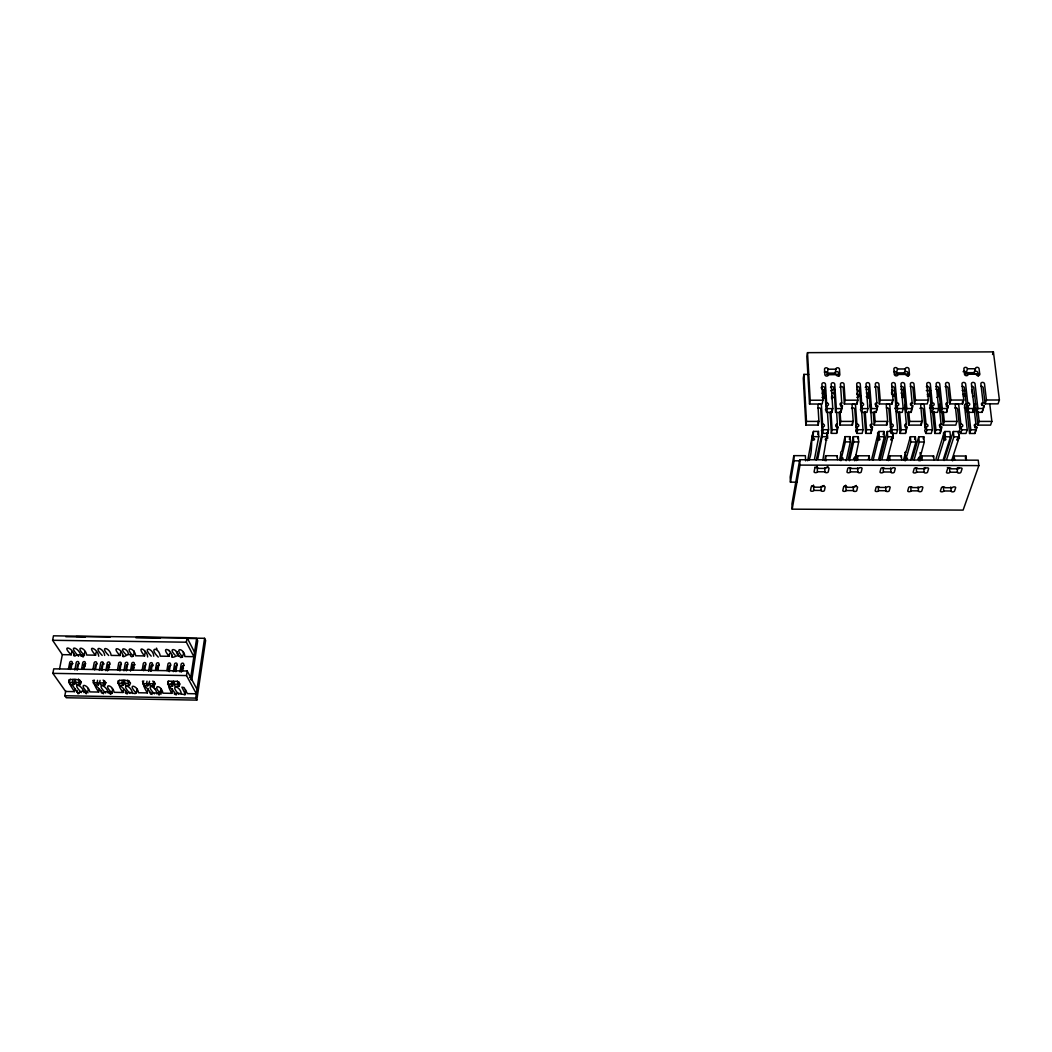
<?xml version="1.0" encoding="UTF-8"?>
<svg xmlns="http://www.w3.org/2000/svg" width="1052" height="1052" viewBox="0 0 1052 1052"><rect width="100%" height="100%" fill="white"/><g stroke="black" fill="none" stroke-linecap="round" stroke-linejoin="round"><path stroke-width="1.5" d="M183.048 651.832C184.744 652.805 181.562 660.314 179.813 656.553C178.367 653.147 170.424 660.945 171.923 654.936M149.897 692.676L150.686 694.136L152.356 693.005L157.905 693.097L159.444 694.228L161.14 688.573M103.425 693.807C100.716 690.125 89.328 677.764 98.664 692.058L89.854 691.9C87.803 683.366 76.993 682.84 88.026 692.821M77.125 690.559C75.783 696.24 84.015 688.153 84.883 692.137C86.238 694.938 89.328 690.007 87.987 688.521M101.4 690.704C99.73 696.805 108.264 688.666 109.171 692.676C110.868 695.346 113.484 690.02 112.275 688.666M65.75 690.94L64.829 695.74L66.263 697.752L196.816 700.119L195.711 698.094L204.575 638.301L136.287 637.341M196.816 700.119L205.627 640.444L204.575 638.301M186.125 638.406L196.606 638.551L190.714 677.567L189.584 677.541M184.468 694.859L185.454 694.544L181.917 687.166L184.047 687.561L187.427 693.623L196.356 693.781L186.506 675.568L187.203 671.005L53.757 668.848L52.876 673.359L65.645 691.48L74.442 691.624L74.994 688.666M185.507 689.665C186.454 698.423 180.891 692.137 176.828 693.439C176.591 695.254 173.527 694.675 174.408 692.834M181.417 672.096L182.351 666.205L184.192 665.351M182.627 657.013C173.015 646.664 184.376 647.979 184.876 656.527L193.87 656.672L186.362 642.207L187.059 637.696L53.481 635.816L52.6 640.287L62.344 654.66L71.194 654.791L71.746 651.846M177.354 681.131A1.328 1.144 -28.4 0 0 178.432 681.893L180.01 683.997L178.945 686.298L175.145 686.233L173.961 684.142L174.356 681.643M182.68 670.86L183.679 664.325A1.315 1.131 -27.5 0 0 182.601 663.141A1.315 1.131 -27.5 0 0 181.154 664.285L179.971 671.886M175.908 671.663L177.065 664.22A1.315 1.131 -27.8 0 0 175.986 663.036A1.315 1.131 -27.8 0 0 174.54 664.18L173.37 671.623M178.853 681.906L177.788 684.208L178.945 686.298M179.221 683.34L177.472 681.394L168.754 681.196A1.328 1.144 -28.8 0 1 167.689 681.709L168.793 686.128L172.594 686.193L171.423 684.102L171.818 681.591M172.594 686.193L173.383 681.196M174.934 671.255L175.763 666.1L177.144 665.166M161.456 691.138L160.982 694.11C150.962 684.194 161.535 684.536 162.915 693.189L171.818 693.347L172.515 688.876M166.9 670.597L167.939 664.075A1.315 1.131 -28 0 1 169.385 662.931A1.315 1.131 -28 0 1 170.463 664.114L169.267 671.715M158.273 657.132C147.819 646.638 159.154 647.111 160.22 656.159L169.175 656.29L169.648 653.331M168.346 671.084L169.175 665.995L171.016 665.14M155.512 669.585L156.432 663.904A1.315 1.118 -28.4 0 1 157.879 662.747A1.315 1.118 -28.4 0 1 158.957 663.943L157.905 670.453M154 681.486L152.908 683.787L154.144 685.878L155.223 683.576L153.566 681.472A1.328 1.131 -29.2 0 1 152.737 681.117M157.024 669.808L157.695 665.811L159.312 664.903M158.418 665.022L157.945 667.954L156.077 667.928M143.822 680.96A1.328 1.131 -29.6 0 1 142.862 681.302L142.756 683.616L144.019 685.694L147.806 685.759L148.227 683.274M150.265 670.86L151.133 665.706L152.974 664.864M136.05 692.821C126.437 683.103 137.628 685.089 138.483 692.755L147.359 692.913L148.095 688.455M154.144 685.878L150.344 685.812L149.108 683.721L149.516 681.223M151.146 671.268L152.369 663.838A1.315 1.118 -28.6 0 0 151.304 662.642A1.315 1.118 -28.6 0 0 149.844 663.799L148.621 671.215M144.834 669.414L145.781 663.733A1.315 1.118 -28.8 0 0 144.716 662.536A1.315 1.118 -28.8 0 0 143.269 663.694L142.178 670.203M147.806 685.759L146.57 683.682L146.978 681.183M808.738 374.38L803.899 374.394L803.281 378.155L805.832 425.061L818.219 425.074L818.903 421.405L817.969 405.572A1.749 1.407 6.4 0 1 819.626 404.152A1.749 1.407 6.4 0 1 821.454 405.572L822.572 424.022L821.862 427.677L820.757 409.267A1.736 1.407 6.5 0 0 818.009 408.084M980.898 386.294A1.828 1.433 11 0 1 983.199 387.715L985.119 403.863L998.046 403.85L999.4 399.997L993.417 351.881L807.515 352.657L806.858 356.575L809.527 404.034L822.177 404.034L822.888 400.22L821.914 384.19A1.775 1.433 6.1 0 1 823.598 382.757A1.775 1.433 6.1 0 1 825.465 384.19L826.622 402.863L825.899 406.664L824.742 388.03A1.775 1.42 6.2 0 0 822.888 386.61A1.775 1.42 6.2 0 0 821.204 388.043M136.694 688.534C137.483 697.884 132.157 691.006 127.936 692.676C127.226 694.872 124.123 693.058 125.701 691.138M133.433 656.264C122.966 645.915 134.827 647.296 135.629 655.777L144.558 655.922L145.308 651.477M143.69 670.689L144.558 665.6L145.728 664.68M805.635 460.829L805.359 455.674L793.8 455.647L790.17 477.056L790.42 482.145L796.851 482.171M130.501 671.084L131.789 663.51A1.315 1.118 -29.1 0 1 133.249 662.365A1.315 1.118 -29.1 0 1 134.314 663.549L133.209 670.058M129.212 681.065L128.12 683.366L129.409 685.444L130.501 683.156L128.791 681.065A1.328 1.131 -30 0 1 127.713 680.065M132.421 669.414L133.223 665.206L135.169 664.693M790.42 482.145L794.063 460.802L793.8 455.647M119.428 680.157A1.328 1.131 -30.3 0 1 118.126 680.881L118.008 683.195L119.323 685.273L123.097 685.339L121.795 683.261L122.229 680.762M123.952 670.821L125.227 663.404A1.315 1.118 -29.3 0 1 126.687 662.26A1.315 1.118 -29.3 0 1 127.739 663.444L126.464 670.86M123.097 685.339L123.965 680.368M125.661 670.453L126.516 665.535A1.315 1.118 -29.4 0 1 127.739 664.404M129.409 685.444L125.622 685.378L124.32 683.3L124.754 680.802M112.262 693.255C101.518 683.129 112.498 683.905 114.129 692.334L122.979 692.492L123.478 689.52M119.126 670.282L119.967 665.429A1.315 1.118 -29.6 0 1 121.427 664.285M119.862 670.913L121.177 663.339A1.315 1.118 -29.5 0 0 120.125 662.155A1.315 1.118 -29.5 0 0 118.666 663.299L117.535 669.808M122.676 654.752C121.651 660.63 130.054 650.701 130.606 656.027C132.828 659.117 135.208 652.214 133.788 650.662M118.968 683.248L119.323 685.273M108.698 655.488C98.441 645.165 110.342 647.467 111.117 655.409L120.02 655.541L120.809 651.109M799.717 459.75L791.932 503.961L792.182 509.168L963.106 510.102L978.86 465.602L978.242 460.184L799.717 459.75L799.993 465.102L792.182 509.168M805.832 425.061L806.476 421.405L803.899 374.394M809.527 404.034L810.198 400.233L807.515 352.657M103.135 680.092A1.328 1.118 -30.7 0 0 104.095 680.644L105.871 682.735L104.766 685.023L100.992 684.957L99.624 682.879L100.071 680.381M108.58 669.664L109.737 663.168A1.315 1.118 -29.8 0 0 108.698 661.971A1.315 1.118 -29.8 0 0 107.238 663.128L105.884 670.689M98.664 692.058L99.204 689.086M104.516 680.644L103.412 682.945L99.624 682.879M107.554 670.9L108.566 665.245A1.315 1.105 -29.9 0 1 110.026 664.101M94.417 680.131A1.328 1.118 -30.9 0 1 93.457 680.46L93.326 682.774L94.706 684.852L98.467 684.918L97.1 682.84L97.547 680.342M99.348 670.426L100.69 663.023A1.315 1.105 -30 0 1 102.149 661.879A1.315 1.105 -30 0 1 103.201 663.062L101.86 670.466M98.467 684.918L98.914 682.432M101.15 670.058L102.044 665.14A1.315 1.105 -30.1 0 1 103.727 664.022M92.957 669.401L94.154 662.918A1.315 1.105 -30.2 0 1 95.614 661.774A1.315 1.105 -30.2 0 1 96.652 662.957L95.627 668.625M84.541 655.514C73.666 645.06 85.317 646.664 86.698 655.028L95.574 655.172L96.113 652.214M94.627 669.887L95.522 665.035A1.315 1.105 -30.2 0 1 97.205 663.917M809.054 460.04C812.933 451.098 810.408 439.775 813.459 431.412L818.456 431.425L818.758 436.672L814.55 458.777M807.686 460.737L812.42 434.989M78.453 679.027A1.328 1.118 -31.3 0 0 79.479 680.223L78.768 682.524L75.008 682.459L75.468 679.973M83.45 668.612L84.147 664.851A1.315 1.105 -30.5 0 1 85.83 663.733M79.899 680.236L81.32 682.314L80.189 684.602L76.428 684.536L75.008 682.459M84.042 669.256L85.251 662.773A1.315 1.105 -30.5 0 0 84.213 661.59A1.315 1.105 -30.5 0 0 82.753 662.734L81.701 668.401M70.3 679.105A1.328 1.118 -31.5 0 1 68.88 680.052L68.722 682.353L70.155 684.431L73.916 684.497L74.85 679.539M76.717 669.664L77.638 664.746A1.315 1.105 -30.7 0 1 79.321 663.628M77.335 670.058L78.729 662.668A1.315 1.105 -30.6 0 0 77.69 661.498A1.315 1.105 -30.6 0 0 76.231 662.628L74.837 670.019M84.817 651.675L84.199 655.001A1.315 1.105 -30.2 0 1 82.74 656.132A1.315 1.105 -30.2 0 1 81.701 654.962L76.165 654.87A1.315 1.091 -30.4 0 1 74.705 656.014A1.315 1.091 -30.4 0 1 73.679 654.831L73.89 653.726M825.241 394.513L823.322 394.513L824.018 390.779A1.736 1.394 6.2 0 0 822.204 389.385M827.332 373.092L828.069 369.213A1.775 1.42 5.9 0 0 826.201 367.792A1.775 1.42 5.9 0 0 824.531 369.226L824.873 374.657A1.775 1.42 6 0 0 826.727 376.077A1.775 1.42 6 0 0 828.411 374.643L836.287 374.617A1.775 1.42 6.4 0 0 838.155 376.051A1.775 1.42 6.4 0 0 839.825 374.617L839.457 369.173A1.775 1.42 6.3 0 0 837.589 367.766A1.775 1.42 6.3 0 0 835.919 369.186L835.17 373.065L827.332 373.092A1.762 1.407 6 0 0 824.268 372.092M823.887 398.629L824.36 396.157L826.28 396.144M69.879 682.235L70.155 684.431M73.916 684.497L72.483 682.419L72.956 679.934M817.851 434.581L818.456 431.425M68.472 669.006L69.708 662.536A1.315 1.105 -30.8 0 1 71.181 661.392A1.315 1.105 -30.8 0 1 72.207 662.576L71.128 668.23M70.024 668.52L70.944 663.72M70.208 669.493L71.141 664.654A1.315 1.105 -30.9 0 1 73.048 663.602M827.437 411.569L828.568 429.716L827.845 433.358L822.598 433.358L821.454 430.544L822.743 426.888A1.762 1.433 6.9 0 0 824.413 425.455A1.762 1.433 6.9 0 0 822.572 424.022M862.114 407.058A1.802 1.447 7.9 0 0 860.812 406.637L861.667 402.824L860.273 384.112A1.788 1.433 7.3 0 0 858.379 382.678A1.788 1.433 7.3 0 0 856.696 384.112L857.88 400.168L857.038 403.994L844.348 404.007L845.137 400.194L844.033 384.138A1.788 1.433 6.7 0 0 842.152 382.718A1.788 1.433 6.7 0 0 840.469 384.151L841.731 402.837A1.802 1.447 7.2 0 0 840.048 404.297A1.802 1.447 7.2 0 0 841.929 405.756L840.942 412.397L835.577 412.41L836.34 408.61L834.736 384.164A1.788 1.433 6.4 0 0 832.868 382.731A1.788 1.433 6.4 0 0 831.185 384.177L832.763 408.61L832 412.41L826.648 412.41L825.478 409.57L826.806 405.77A1.802 1.447 6.6 0 0 828.503 404.31A1.802 1.447 6.6 0 0 826.622 402.863M816.247 460.197L822.414 431.425M822.598 433.358L823.295 429.703L822.151 426.888M826.648 412.41L827.385 408.61L826.214 405.77M817.825 458.777L822.099 436.672L821.783 431.425M59.583 668.835L62.252 655.094M831.593 398.616L831.593 396.144M822.835 460.079L826.622 437.619M826.78 440.236A1.683 0.894 -4.5 0 1 825.294 439.341A1.683 0.894 -4.5 0 1 827.135 438.434L826.872 432.74M824.663 460.5L825.623 455.713L837.234 455.74L837.484 459.619M836.616 412.45L837.379 424.022A1.762 1.433 7.5 0 0 835.722 425.455A1.762 1.433 7.5 0 0 837.563 426.902L836.603 433.358L831.343 433.358L832.079 429.716L830.935 411.556M837.379 424.022L836.629 427.691L836.471 425.363M840.956 406.651L841.731 402.837M836.603 433.358L838.155 426.902M840.942 412.397L842.534 405.756M856.749 427.796A1.762 1.433 8.2 0 0 856.091 427.691L856.907 424.022L855.565 405.546A1.762 1.407 7.6 0 0 853.724 404.126A1.762 1.407 7.6 0 0 852.081 405.546L853.211 421.405L852.396 425.074L839.956 425.074L840.719 421.405L840.048 411.477M836.984 456.936L837.234 455.74M840.877 460.75L840.666 452.413L841.942 450.716L844.98 436.659L849.977 436.672L850.332 441.906L846.163 460.723M839.641 459.763L840.837 454.162M844.98 436.659L845.335 441.906L841.561 457.607A1.657 0.868 -4.5 0 1 843.007 458.475A1.657 0.868 -4.5 0 1 841.179 459.343M860.049 394.447L857.156 394.461L857.972 390.713A1.749 1.394 7.3 0 0 856.775 389.411M849.372 439.368L849.977 436.672M848.32 458.935L853.303 436.672L858.301 436.672L858.682 441.919L855.434 457.646A1.657 0.855 -4.8 0 0 853.593 458.501A1.657 0.855 -4.8 0 0 855.039 459.382L854.711 460.776M861.654 411.542L863.008 429.729L862.167 433.385L856.893 433.385L855.71 430.57L857.117 426.915A1.775 1.433 8.1 0 0 858.774 425.468A1.775 1.433 8.1 0 0 856.907 424.022M876.776 409.675L876 412.384L870.609 412.384L871.503 408.584L869.583 384.085A1.788 1.433 7.6 0 0 867.69 382.652A1.788 1.433 7.6 0 0 866.02 384.098L867.9 408.584L867.019 412.384L861.641 412.397L860.431 409.544L861.89 405.743A1.802 1.447 7.8 0 0 863.574 404.284A1.802 1.447 7.8 0 0 861.667 402.824M849.437 460.737L853.672 441.919L853.303 436.672M856.893 433.385L857.722 429.729L856.538 426.915M861.641 412.397L862.495 408.597L861.286 405.743M857.827 438.763L858.301 436.672M856.459 460.579L857.577 455.779L869.228 455.805L869.531 459.698M870.885 412.437L871.792 424.035A1.775 1.433 8.6 0 0 870.135 425.468A1.775 1.433 8.6 0 0 872.016 426.915L870.964 433.398L865.678 433.385L866.546 429.729L865.165 411.542M871.792 424.035L870.911 427.704L870.727 425.376M896.883 406.848A1.815 1.447 9 0 0 895.883 406.611L896.869 402.784L895.226 384.033A1.802 1.433 8.4 0 0 893.306 382.599A1.802 1.433 8.4 0 0 891.649 384.033L893.03 400.128L892.07 403.955L879.314 403.968L880.235 400.141L878.92 384.059A1.802 1.433 7.9 0 0 877.013 382.626A1.802 1.433 7.9 0 0 875.343 384.072L876.855 402.811L875.935 406.624L875.751 404.27M870.964 433.398L872.595 426.915M876 412.384L877.736 406.309L877.079 405.73A1.815 1.447 8.3 0 1 875.172 404.27A1.815 1.447 8.3 0 1 876.855 402.811M876.763 409.53L877.684 405.717M891.438 427.94A1.775 1.433 9.3 0 0 890.465 427.704L891.399 424.035L889.834 405.507A1.762 1.42 8.7 0 0 887.954 404.086A1.762 1.42 8.7 0 0 886.323 405.507L887.651 421.405L886.718 425.087L874.225 425.087L875.106 421.405L874.317 411.463M868.347 459.422L869.228 455.805M873.107 460.197L878.052 440.301L877.605 432.872L878.88 431.465L883.93 431.465L884.364 436.738L878.736 458.922M871.819 458.593L877.631 435.055M891.438 393.159L892.07 390.66A1.762 1.394 8.4 0 0 891.596 389.766M896.501 372.881L897.474 368.989A1.788 1.42 8.1 0 0 895.568 367.569A1.788 1.42 8.1 0 0 893.911 369.002L894.384 374.459A1.802 1.42 8.2 0 0 896.304 375.88A1.802 1.42 8.2 0 0 897.961 374.446L905.903 374.433A1.802 1.42 8.6 0 0 907.823 375.853A1.802 1.42 8.6 0 0 909.48 374.42L908.967 368.95A1.802 1.42 8.5 0 0 907.061 367.529A1.802 1.42 8.5 0 0 905.404 368.963L904.404 372.868L896.501 372.881A1.788 1.407 8.2 0 0 893.648 371.711M883.128 434.634L883.93 431.465M879.919 460.355L887.283 431.465L891.702 431.478M882.036 458.935L887.73 436.738L887.283 431.465M896.015 411.529L897.593 429.755L896.633 433.411L891.333 433.411L890.11 430.584L891.649 426.928A1.775 1.433 9.3 0 0 893.293 425.481A1.775 1.433 9.3 0 0 891.399 424.035M911.571 409.517L911.203 412.371L905.798 412.371L906.824 408.557L904.588 384.006A1.802 1.433 8.7 0 0 902.669 382.573A1.802 1.433 8.7 0 0 900.999 384.019L903.195 408.557L902.195 412.371L896.791 412.371L895.541 409.517L897.119 405.704A1.815 1.447 8.9 0 0 898.803 404.244A1.815 1.447 8.9 0 0 896.869 402.784M891.333 433.411L892.28 429.742L891.057 426.928M896.791 412.371L897.777 408.57L896.514 405.704M892.898 432.885L892.688 438.513A1.71 0.894 -5.8 0 0 890.781 439.42A1.71 0.894 -5.8 0 0 892.214 440.328L887.007 460.237M893.253 438.513L892.451 432.793M888.388 460.658L889.65 455.858L901.354 455.884L901.696 459.777M906.206 430.676L905.47 433.424L900.157 433.411L901.143 429.755L899.539 411.529M905.351 427.717L906.337 424.035L904.667 405.493A1.775 1.42 9.3 0 1 905.364 404.31M911.427 405.322L912.11 402.771L910.374 383.993A1.815 1.433 8.9 0 1 912.031 382.547A1.815 1.433 8.9 0 1 913.964 383.993L915.477 400.102L914.425 403.942L927.233 403.929L928.337 400.089L926.746 383.954A1.815 1.433 9.4 0 1 928.39 382.507A1.815 1.433 9.4 0 1 930.336 383.954L932.217 402.745L931.112 406.572A1.828 1.447 10.1 0 1 932.69 407.242M905.47 433.424L906.6 426.928A1.788 1.433 9.8 0 1 904.707 425.481A1.788 1.433 9.8 0 1 906.337 424.035M911.203 412.371L912.386 405.691A1.828 1.447 9.4 0 1 910.44 404.231A1.828 1.447 9.4 0 1 912.11 402.771M926.273 428.151A1.788 1.433 10.4 0 0 924.971 427.73L926.049 424.048L924.235 405.48A1.775 1.42 9.7 0 0 922.341 404.06A1.775 1.42 9.7 0 0 920.71 405.48L922.236 421.418L921.184 425.1L908.639 425.1L909.651 421.418L908.731 411.437M901.025 457.094L901.354 455.884M905.154 460.907L905.548 459.5A1.683 0.855 -5.7 0 0 907.442 458.633A1.683 0.855 -5.7 0 0 906.035 457.752L905.022 452.544L906.416 450.835L910.348 436.725L915.385 436.738L915.871 441.998L910.808 459.711M903.523 459.921L905.088 454.293L905.548 459.5M905.483 457.752L906.877 456.055L910.822 441.985L910.348 436.725M914.609 439.447L915.385 436.738M912.334 459.093L918.738 436.738L923.774 436.738L924.287 442.011L920.027 457.791A1.683 0.855 -6 0 0 918.107 458.659A1.683 0.855 -6 0 0 919.514 459.54L919.093 460.947M914.122 459.724L919.238 441.998L918.738 436.738M931.546 404.047A1.775 1.42 10 0 0 929.929 405.467L932.335 429.768L931.244 433.437L925.918 433.437L924.669 430.61L926.325 426.941A1.788 1.433 10.4 0 0 927.956 425.495A1.788 1.433 10.4 0 0 926.049 424.048M947.3 409.78L946.563 412.358L941.132 412.358L942.29 408.531L939.738 383.927A1.815 1.433 9.7 0 0 937.792 382.494A1.815 1.433 9.7 0 0 936.135 383.941L938.647 408.531L937.516 412.358L932.085 412.358L930.796 409.504L932.506 405.678A1.828 1.447 10 0 0 934.176 404.205A1.828 1.447 10 0 0 932.217 402.745M923.169 438.842L923.774 436.738M925.918 433.437L926.996 429.768L925.734 426.941M932.085 412.358L933.203 408.544L931.901 405.678M920.434 460.75L921.854 455.924L933.597 455.95L933.992 459.855M940.225 430.623L940.869 431.202L940.12 433.45L934.794 433.45L935.899 429.768L934.058 411.503M939.923 427.73L941.053 424.048L939.147 405.467A1.788 1.42 10.3 0 1 941.08 404.06M946.366 406.559L947.536 402.732L945.551 383.914A1.815 1.433 9.9 0 1 947.194 382.468A1.815 1.433 9.9 0 1 949.154 383.914L950.876 400.062L949.693 403.902L962.567 403.889L963.79 400.036L961.988 383.875A1.828 1.433 10.4 0 1 963.632 382.428A1.828 1.433 10.4 0 1 965.604 383.875L967.722 402.706L966.486 406.545A1.828 1.447 11.1 0 1 967.169 406.651M940.12 433.45L941.343 426.941A1.802 1.433 10.8 0 1 939.41 425.495A1.802 1.433 10.8 0 1 941.053 424.048M946.563 412.358L947.839 405.664A1.828 1.447 10.4 0 1 945.866 404.192A1.828 1.447 10.4 0 1 947.536 402.732M933.229 457.16L933.597 455.95M960.949 428.164A1.802 1.433 11.4 0 0 959.634 427.743L960.831 424.048L958.793 405.441A1.788 1.42 10.7 0 0 956.873 404.021A1.788 1.42 10.7 0 0 955.255 405.454L956.978 421.418L955.808 425.113L943.197 425.1L944.328 421.418L943.289 411.424M937.674 460.355L943.907 440.38L943.473 432.924L944.854 431.504L949.93 431.517L950.495 436.804L943.434 459.08M936.043 458.751L943.368 435.107A1.723 0.894 -6.8 0 0 944.328 434.963M966.262 372.684L967.498 368.765A1.815 1.42 10.1 0 0 965.526 367.345A1.815 1.42 10.1 0 0 963.895 368.779L964.513 374.262A1.815 1.42 10.2 0 0 966.486 375.695A1.815 1.42 10.2 0 0 968.116 374.249L976.124 374.223A1.828 1.42 10.5 0 0 978.097 375.656A1.828 1.42 10.5 0 0 979.741 374.223L979.083 368.739A1.815 1.42 10.4 0 0 977.111 367.306A1.815 1.42 10.4 0 0 975.48 368.739L974.231 372.658L966.262 372.684A1.815 1.42 10.1 0 0 963.093 371.685M944.104 460.513L953.322 431.517L958.411 431.517L958.214 433.306M946.747 459.093L953.888 436.804L953.322 431.517M966.117 404.007A1.788 1.42 11 0 0 964.5 405.441L967.222 429.795L965.999 433.463L960.66 433.463L959.358 430.636L961.147 426.954A1.802 1.433 11.4 0 0 962.777 425.508A1.802 1.433 11.4 0 0 960.831 424.048M985.119 403.863L986.434 400.01L984.501 383.835A1.828 1.433 10.9 0 0 982.515 382.389A1.828 1.433 10.9 0 0 980.872 383.835L983.107 402.692A1.841 1.447 11.4 0 0 981.45 404.165A1.841 1.447 11.4 0 0 983.449 405.625L984.133 406.217L982.081 412.331L976.624 412.331L977.913 408.505L975.046 383.848A1.828 1.433 10.6 0 0 973.061 382.402A1.828 1.433 10.6 0 0 971.43 383.862L974.257 408.505L972.995 412.345L967.538 412.345L966.209 409.478L968.05 405.638A1.841 1.447 11 0 0 969.707 404.178A1.841 1.447 11 0 0 967.722 402.706M951.692 460.395L958.188 440.407L957.912 437.763M964.276 407.847A1.788 1.407 11 0 1 966.841 409.175L969.563 433.477L974.915 433.477L975.598 430.794M974.915 433.477L976.9 427.533L976.23 426.954A1.815 1.433 11.8 0 1 974.283 425.508A1.815 1.433 11.8 0 1 975.901 424.061L973.757 405.428A1.788 1.42 11.2 0 1 975.691 404.021M982.081 412.331L984.054 405.625M960.66 433.463L961.857 429.795L960.555 426.954M967.538 412.345L968.787 408.518L967.446 405.638M958.188 440.407A1.736 0.894 -7 0 1 956.794 439.499A1.736 0.894 -7 0 1 958.78 438.592L959.463 438.224L958.411 431.517M952.612 460.829L954.19 456.003L965.986 456.029L966.407 459.934M992.549 354.524L993.417 351.881M969.563 433.477L970.799 429.795L968.734 411.49M974.652 427.743L975.901 424.061M982.239 405.257L983.107 402.692M965.263 458.146L965.986 456.029M975.585 430.649L976.835 426.954M989.787 404.126L991.865 421.418L990.563 425.126L977.913 425.113L979.162 421.418L978.005 411.411M132.065 667.967L134.275 667.573M813.459 431.412L813.051 438.421A1.67 0.894 -4.2 0 1 814.55 439.328A1.67 0.894 -4.2 0 1 812.723 440.223M878.88 431.465L879.314 436.725L878.499 438.5A1.696 0.894 -5.5 0 1 879.945 439.407A1.696 0.894 -5.5 0 1 878.052 440.301M950.495 436.804L945.406 436.79L944.472 438.579A1.723 0.894 -6.7 0 1 945.879 439.486A1.723 0.894 -6.7 0 1 943.907 440.38M83.621 667.494L82.595 667.902M179.353 684.405L179.366 683.603M80.452 682.801L80.452 681.657M112.051 693.255L111.367 693.755M828.069 369.213L835.919 369.186M897.474 368.989L905.404 368.963M967.498 368.765L975.48 368.739M826.451 374.341L839.378 374.302M894.502 374.144L909.165 374.104M964.776 373.947L979.557 373.907M824.018 390.779L825.465 390.779M830.764 390.765L831.724 390.765A1.736 1.394 6.6 0 1 834.749 389.871M857.972 390.713L859.905 390.713M892.07 390.66L894.489 390.647M926.299 390.594L930.691 390.581M962.146 390.529L965.092 390.529M891.609 394.408L895.962 394.395M927.193 394.342L930.586 394.342M962.922 394.29L965.355 394.29M861.272 396.091L858.366 396.104A1.749 1.407 7.5 0 1 856.893 397.511M892.53 396.052L895.936 396.039M927.325 395.999L930.257 395.999M963.251 395.947L966.183 395.947M810.198 400.233L822.888 400.22M845.137 400.194L857.88 400.168M880.235 400.141L893.03 400.128M915.477 400.102L928.337 400.089M950.876 400.062L963.79 400.036M986.434 400.01L999.4 399.997M827.385 408.61L832.763 408.61M836.34 408.61L841.731 408.61M862.495 408.597L867.9 408.584M871.503 408.584L876.908 408.584M897.777 408.57L903.195 408.557M906.824 408.557L912.242 408.557L912.991 405.691M933.203 408.544L938.647 408.531M942.29 408.531L947.734 408.531L948.444 405.664M968.787 408.518L974.257 408.505M977.913 408.505L983.383 408.505M966.209 409.478L966.814 409.478A1.828 1.447 11.1 0 0 967.472 409.373M806.476 421.405L818.903 421.405M840.719 421.405L853.211 421.405M875.106 421.405L887.651 421.405M909.651 421.418L922.236 421.418M944.328 421.418L956.978 421.418M979.162 421.418L991.865 421.418M823.295 429.703L828.568 429.716M832.079 429.716L837.366 429.716M857.722 429.729L863.008 429.729M866.546 429.729L871.845 429.729M892.28 429.742L897.593 429.755M901.143 429.755L906.469 429.755L907.192 426.928M926.996 429.768L932.335 429.768M935.899 429.768L941.238 429.781L941.934 426.941M961.857 429.795L967.222 429.795M970.799 429.795L976.164 429.795M855.71 430.57L856.302 430.57A1.762 1.433 8.2 0 0 856.933 430.465M813.748 436.659L818.758 436.672M822.099 436.672L827.122 436.672M879.314 436.725L884.364 436.738M887.73 436.738L892.78 436.738M953.888 436.804L958.99 436.817M845.335 441.906L850.332 441.906M853.672 441.919L858.682 441.919M910.822 441.985L915.871 441.998M919.238 441.998L924.287 442.011M905.022 452.544L905.575 452.544A1.67 0.868 -5.8 0 1 906.167 452.61M794.063 460.802L799.849 460.815M799.993 465.102L978.86 465.602M817.457 471.783L824.926 471.796A1.696 0.868 -4.1 0 0 826.425 472.69A1.696 0.868 -4.1 0 0 828.292 471.809L828.989 468.442A1.696 0.881 -4.1 0 0 827.477 467.548A1.696 0.881 -4.1 0 0 825.61 468.429L818.127 468.403A1.696 0.881 -3.9 0 0 816.615 467.522A1.696 0.881 -3.9 0 0 814.748 468.403L814.103 471.769A1.696 0.868 -3.9 0 0 815.616 472.65A1.696 0.868 -3.9 0 0 817.457 471.783L817.154 466.444M850.371 471.888L857.867 471.901A1.71 0.868 -4.7 0 0 859.339 472.795A1.71 0.868 -4.7 0 0 861.246 471.914L862.048 468.534A1.71 0.881 -4.8 0 0 860.562 467.64A1.71 0.881 -4.8 0 0 858.669 468.534L851.147 468.508A1.71 0.881 -4.6 0 0 849.648 467.614A1.71 0.881 -4.6 0 0 847.754 468.495L846.991 471.875A1.696 0.868 -4.5 0 0 848.477 472.756A1.696 0.868 -4.5 0 0 850.371 471.888L850.095 467.864M883.404 471.993L890.939 472.006A1.723 0.868 -5.3 0 0 892.398 472.9A1.723 0.868 -5.3 0 0 894.332 472.019L895.252 468.64A1.723 0.881 -5.4 0 0 893.792 467.745A1.723 0.881 -5.4 0 0 891.846 468.627L884.298 468.6A1.723 0.881 -5.2 0 0 882.825 467.706A1.723 0.881 -5.2 0 0 880.892 468.6L880.024 471.98A1.71 0.868 -5.1 0 0 881.484 472.861A1.71 0.868 -5.1 0 0 883.404 471.993L883.088 467.969M916.581 472.098L924.143 472.124A1.736 0.868 -5.9 0 0 925.576 473.005A1.736 0.868 -5.9 0 0 927.548 472.124L928.587 468.732A1.736 0.881 -6 0 0 927.154 467.838A1.736 0.881 -6 0 0 925.168 468.732L917.581 468.705A1.736 0.881 -5.8 0 0 916.134 467.811A1.736 0.881 -5.8 0 0 914.175 468.692L913.189 472.085A1.723 0.868 -5.7 0 0 914.635 472.966A1.723 0.868 -5.7 0 0 916.581 472.098L916.213 468.061M949.903 472.203L957.491 472.23A1.749 0.868 -6.5 0 0 958.898 473.111A1.749 0.868 -6.5 0 0 960.91 472.243L962.054 468.837A1.749 0.881 -6.5 0 0 960.647 467.943A1.749 0.881 -6.5 0 0 958.635 468.824L951.008 468.811A1.749 0.881 -6.3 0 0 949.588 467.903A1.749 0.881 -6.3 0 0 947.589 468.797L946.484 472.19A1.736 0.868 -6.3 0 0 947.905 473.084A1.736 0.868 -6.3 0 0 949.903 472.203L949.483 468.166M813.814 490.403L821.139 490.442A1.657 0.842 -3.8 0 0 822.611 491.297A1.657 0.842 -3.8 0 0 824.439 490.456L825.11 487.207A1.67 0.842 -3.8 0 0 823.637 486.353A1.67 0.842 -3.8 0 0 821.796 487.194L814.445 487.168A1.67 0.842 -3.6 0 0 812.959 486.3A1.67 0.842 -3.6 0 0 811.145 487.155L810.513 490.39A1.657 0.842 -3.6 0 0 811.999 491.245A1.657 0.842 -3.6 0 0 813.814 490.403L813.525 485.13M846.097 490.548L853.461 490.587A1.67 0.842 -4.4 0 0 854.908 491.442A1.67 0.842 -4.4 0 0 856.775 490.6L857.551 487.339A1.683 0.842 -4.4 0 0 856.091 486.484A1.683 0.842 -4.4 0 0 854.224 487.326L846.847 487.3A1.67 0.842 -4.2 0 0 845.387 486.432A1.67 0.842 -4.2 0 0 843.533 487.286L842.797 490.534A1.67 0.842 -4.2 0 0 844.256 491.389A1.67 0.842 -4.2 0 0 846.097 490.548L845.742 485.261M878.525 490.692L885.902 490.719A1.683 0.842 -5 0 0 887.336 491.573A1.683 0.842 -5 0 0 889.229 490.732L890.123 487.47A1.683 0.842 -5 0 0 888.69 486.616A1.683 0.842 -5 0 0 886.783 487.457L879.38 487.431A1.683 0.842 -4.8 0 0 877.933 486.563A1.683 0.842 -4.8 0 0 876.04 487.418L875.198 490.679A1.683 0.842 -4.8 0 0 876.645 491.534A1.683 0.842 -4.8 0 0 878.525 490.692L878.21 486.721M911.071 490.837L918.488 490.863A1.696 0.842 -5.5 0 0 919.895 491.718A1.696 0.842 -5.5 0 0 921.828 490.876L922.828 487.615A1.696 0.842 -5.6 0 0 921.407 486.747A1.696 0.842 -5.6 0 0 919.474 487.602L912.031 487.563A1.696 0.842 -5.4 0 0 910.611 486.708A1.696 0.842 -5.4 0 0 908.691 487.549L907.731 490.824A1.696 0.842 -5.3 0 0 909.152 491.678A1.696 0.842 -5.3 0 0 911.071 490.837L910.716 486.852M943.749 490.968L951.192 491.008A1.71 0.842 -6.1 0 0 952.586 491.863A1.71 0.842 -6.1 0 0 954.545 491.021L955.663 487.747A1.71 0.842 -6.1 0 0 954.269 486.879A1.71 0.842 -6.1 0 0 952.297 487.733L944.827 487.707A1.71 0.842 -6 0 0 943.42 486.839A1.71 0.842 -6 0 0 941.461 487.694L940.409 490.955A1.71 0.842 -5.9 0 0 941.803 491.823A1.71 0.842 -5.9 0 0 943.749 490.968L943.355 486.984M76.125 636.499L110.276 636.973M65.829 636.71L85.304 636.986M135.839 637.696L160.417 638.038M52.6 640.287L186.362 642.207M176.315 651.938L177.367 651.951M177.472 654.094L178.169 654.094M107.751 667.152L109.592 667.178L108.04 664.719M181.404 668.336L183.469 668.362M52.876 673.359L186.506 675.568M190.714 679.645L191.845 679.671L197.697 640.734L196.606 638.551M74.219 682.196L76.296 682.235M81.32 682.314L80.899 682.314A1.328 1.118 -31.3 0 1 80.452 682.222M105.871 682.735L105.45 682.722A1.328 1.118 -30.7 0 1 104.621 682.367M122.663 683.024L124.754 683.05M155.223 683.576L154.802 683.563A1.328 1.131 -29.3 0 1 154.131 683.366M172.12 683.866L174.224 683.892M68.722 682.353L72.483 682.419M93.326 682.774L97.1 682.84M118.008 683.195L121.795 683.261M124.32 683.3L128.12 683.366M142.756 683.616L146.57 683.682M149.108 683.721L152.908 683.787M167.597 684.037L171.423 684.102M173.961 684.142L177.788 684.208M154.46 688.56L155.157 688.573M64.829 695.74L195.711 698.094M168.754 681.196L167.689 681.472L167.978 682.235M127.266 693.755C125.254 688.81 113.813 679.368 122.979 692.492M176.355 694.82C173.922 691.466 163.875 678.869 171.818 693.347M152.001 694.478C149.647 690.888 138.798 678.566 147.359 692.913M74.442 691.624L70.418 685.312L72.812 685.733L77.585 692.637L79.229 693.281L77.966 693.794M69.064 680.302C70.458 679.092 77.69 678.487 80.097 681.144M81.464 692.571C70.024 681.42 82.556 684.392 83.936 692.611M78.768 682.524L80.189 684.602M84.896 691.808L86.264 693.833M71.194 654.791C60.174 644.074 73.43 647.493 74.021 655.357M93.036 680.46L94.417 682.538M78.571 656.238C66.526 643.903 79.308 646.941 81.07 656.277M83.897 664.299L85.12 666.166M105.687 692.992C94.378 682.064 107.159 684.642 108.172 693.044M81.701 654.962L83.095 657.092M103.412 682.945L104.766 685.023M109.158 692.242L110.473 694.267M95.574 655.172C85.212 643.811 98.007 648.348 98.717 656.224M103.175 662.839L103.911 663.996M102.175 655.409C91.761 644.85 103.898 647.545 104.674 655.449M118.376 681.275C119.27 679.776 127.66 679.263 129.528 682.235M129.988 693.426C119.231 682.327 131.539 685.154 132.486 693.465M120.02 655.541C109.645 644.863 122.65 648.137 122.847 656.093M142.441 681.288L143.69 683.379M125.819 654.397C117.166 646.152 128.462 647.94 128.331 654.436M132.236 665.074L133.906 667.862M154.368 693.86C143.73 682.972 156.301 685.404 156.866 693.899M157.905 693.097L159.102 695.135M153.092 685.996L153.763 687.14M144.558 655.922C135.037 644.389 147.254 649.176 147.661 656.974M152.422 664.759L153 665.771M151.199 656.159C141.218 645.836 153.487 648.045 153.724 656.185M178.827 694.294C168.53 683.432 180.997 685.786 181.325 694.333M156.446 648.124L156.958 649.045M169.175 656.29C159.641 645.468 172.041 648.939 171.976 656.856M169.03 650.281L169.451 651.057M175.092 655.146C166.939 646.927 178.051 648.611 177.617 655.186M187.203 671.005L197.013 689.297M177.183 653.292L178.616 655.961M187.059 637.696L194.541 652.214M827.359 432.661L827.7 438.434M168.373 684.273L168.793 686.128M143.716 684.313L144.019 685.694M94.378 683.235L94.706 684.852M978.215 376.064L977.821 372.645A1.815 1.42 10.5 0 0 975.861 371.224A1.815 1.42 10.5 0 0 974.231 372.658M976.624 412.331L973.784 387.728A1.828 1.433 10.7 0 0 971.496 386.321M977.913 425.113L976.072 409.162A1.788 1.407 11.3 0 0 973.494 407.834M972.429 393.895L972.048 390.516A1.788 1.394 10.7 0 0 971.548 389.621M972.587 395.25L972.666 395.933A1.788 1.407 10.9 0 1 972.548 396.578M972.64 409.241L972.995 412.345M966.486 406.545L964.382 387.754A1.815 1.433 10.5 0 0 962.093 386.334M962.343 401.864L962.567 403.889M959.634 427.743L957.622 409.175A1.788 1.407 10.8 0 0 954.756 407.992M958.924 434.621L959.345 438.592M957.057 468.179L957.491 472.23M949.693 403.902L947.983 387.78A1.815 1.433 10 0 0 945.077 386.584M954.19 456.003L954.611 459.908M950.784 487.01L951.192 491.008M944.854 431.504L945.406 436.79M941.764 411.174L943.197 425.1M941.132 412.358L938.608 387.807A1.815 1.433 9.7 0 0 935.715 386.61M932.664 412.2L934.794 433.45M931.112 406.572L929.245 387.82A1.802 1.433 9.5 0 0 926.352 386.623M924.971 427.73L923.183 409.202A1.775 1.407 9.8 0 0 919.882 408.426M921 423.101L921.184 425.1M923.761 468.087L924.143 472.124M921.854 455.924L922.223 459.829M920.079 452.584L920.579 457.791M914.425 403.942L912.926 387.859A1.802 1.433 9 0 0 910.348 386.518M919.264 456.936L919.514 459.54M908.27 376.261L907.955 372.855A1.788 1.407 8.5 0 0 906.048 371.435A1.788 1.407 8.5 0 0 904.404 372.868M918.12 486.879L918.488 490.863M907.547 413.16L908.639 425.1M905.798 412.371L903.589 387.872A1.802 1.433 8.7 0 0 901.025 386.544M902.695 398.09L902.353 394.382A1.749 1.394 8.8 0 0 900.972 393.04M898.303 412.213L900.157 433.411M895.883 406.611L894.253 387.899A1.802 1.433 8.4 0 0 891.702 386.557M895.752 408.518L895.489 405.507A1.775 1.42 9 0 1 895.923 404.494M891.886 401.943L892.07 403.955M892.004 437.698L892.214 440.328M890.465 427.704L888.901 409.228A1.762 1.407 8.8 0 0 886.402 407.9M889.65 455.858L889.979 459.75M890.597 467.995L890.939 472.006M886.56 423.101L886.718 425.087M879.314 403.968L878.012 387.925A1.788 1.433 7.9 0 0 874.672 387.149M885.587 486.747L885.902 490.719M873.278 413.186L874.225 425.087M869.478 394.395L869.189 390.7A1.749 1.394 7.7 0 0 866.269 389.608M870.53 407.821L870.346 405.533A1.762 1.407 8.2 0 1 870.569 404.744M870.609 412.384L868.715 387.938A1.788 1.433 7.6 0 0 865.244 387.425M868.623 398.129L868.334 394.434A1.749 1.394 7.8 0 0 866.335 393.04M864.087 412.239L865.678 433.385M860.812 406.637L859.418 387.964A1.788 1.433 7.3 0 0 856.893 386.636M856.893 401.982L857.038 403.994M856.091 427.691L854.763 409.241A1.749 1.407 7.6 0 0 851.502 408.478M857.577 455.779L857.853 459.671M857.577 467.89L857.867 471.901M855.802 455.043L855.986 457.646M854.855 456.792L855.039 459.382M852.251 423.088L852.396 425.074M853.185 486.616L853.461 490.587M844.348 404.007L843.244 387.991A1.775 1.433 6.8 0 0 839.93 387.215M838.891 376.103L838.694 373.052A1.775 1.407 6.3 0 0 836.84 371.645A1.775 1.407 6.3 0 0 835.17 373.065M839.167 413.199L839.956 425.074M835.577 412.41L833.986 388.017A1.775 1.433 6.5 0 0 830.541 387.491M831.803 409.333L832 412.41M830.015 412.252L831.343 433.358M827.661 430.321L827.845 433.358M825.623 455.713L825.938 460.881M824.689 467.798L824.926 471.796M817.983 421.102L818.219 425.074M820.915 486.484L821.139 490.442M845.637 485.498A1.67 0.842 -4.2 0 1 844.204 486.09M856.328 485.459A1.67 0.842 -4.4 0 1 854.697 486.142M925.379 467.627A1.723 0.868 -6 0 1 924.761 467.614M813.262 485.524A1.657 0.842 -3.6 0 1 811.565 485.971M823.94 485.485A1.657 0.842 -3.8 0 1 822.164 486.011M948.168 467.601A1.736 0.868 -6.3 0 1 947.352 467.706M959.135 467.64A1.736 0.868 -6.5 0 1 957.872 467.693M817.102 466.601A1.683 0.881 -3.9 0 1 814.708 467.246M827.937 466.549A1.696 0.881 -4.1 0 1 826.412 467.338M936.872 397.38A1.775 1.407 9.9 0 0 938.174 395.986L937.621 390.568A1.775 1.394 9.8 0 0 935.715 389.161M869.465 396.735A1.749 1.407 7.8 0 1 866.283 396.604M834.696 397.393A1.749 1.407 6.7 0 1 832.079 396.144M824.36 396.157A1.736 1.407 6.3 0 1 822.059 397.459M902.037 397.446A1.762 1.407 8.9 0 0 903.813 396.039L903.326 390.634A1.762 1.394 8.8 0 0 900.985 389.293M939.015 407.86A1.775 1.407 10.3 0 1 940.935 408.176M929.521 408.005A1.775 1.407 10.1 0 1 931.454 408.005M904.115 408.202A1.762 1.407 9.3 0 1 906.285 408.018M894.752 408.439A1.762 1.407 9 0 1 896.817 407.9M856.999 393.935A1.736 1.394 7.4 0 1 857.156 394.461M831.567 393.409A1.736 1.394 6.6 0 1 834.46 394.487M822.151 393.211A1.736 1.394 6.3 0 1 823.322 394.513"/></g></svg>
